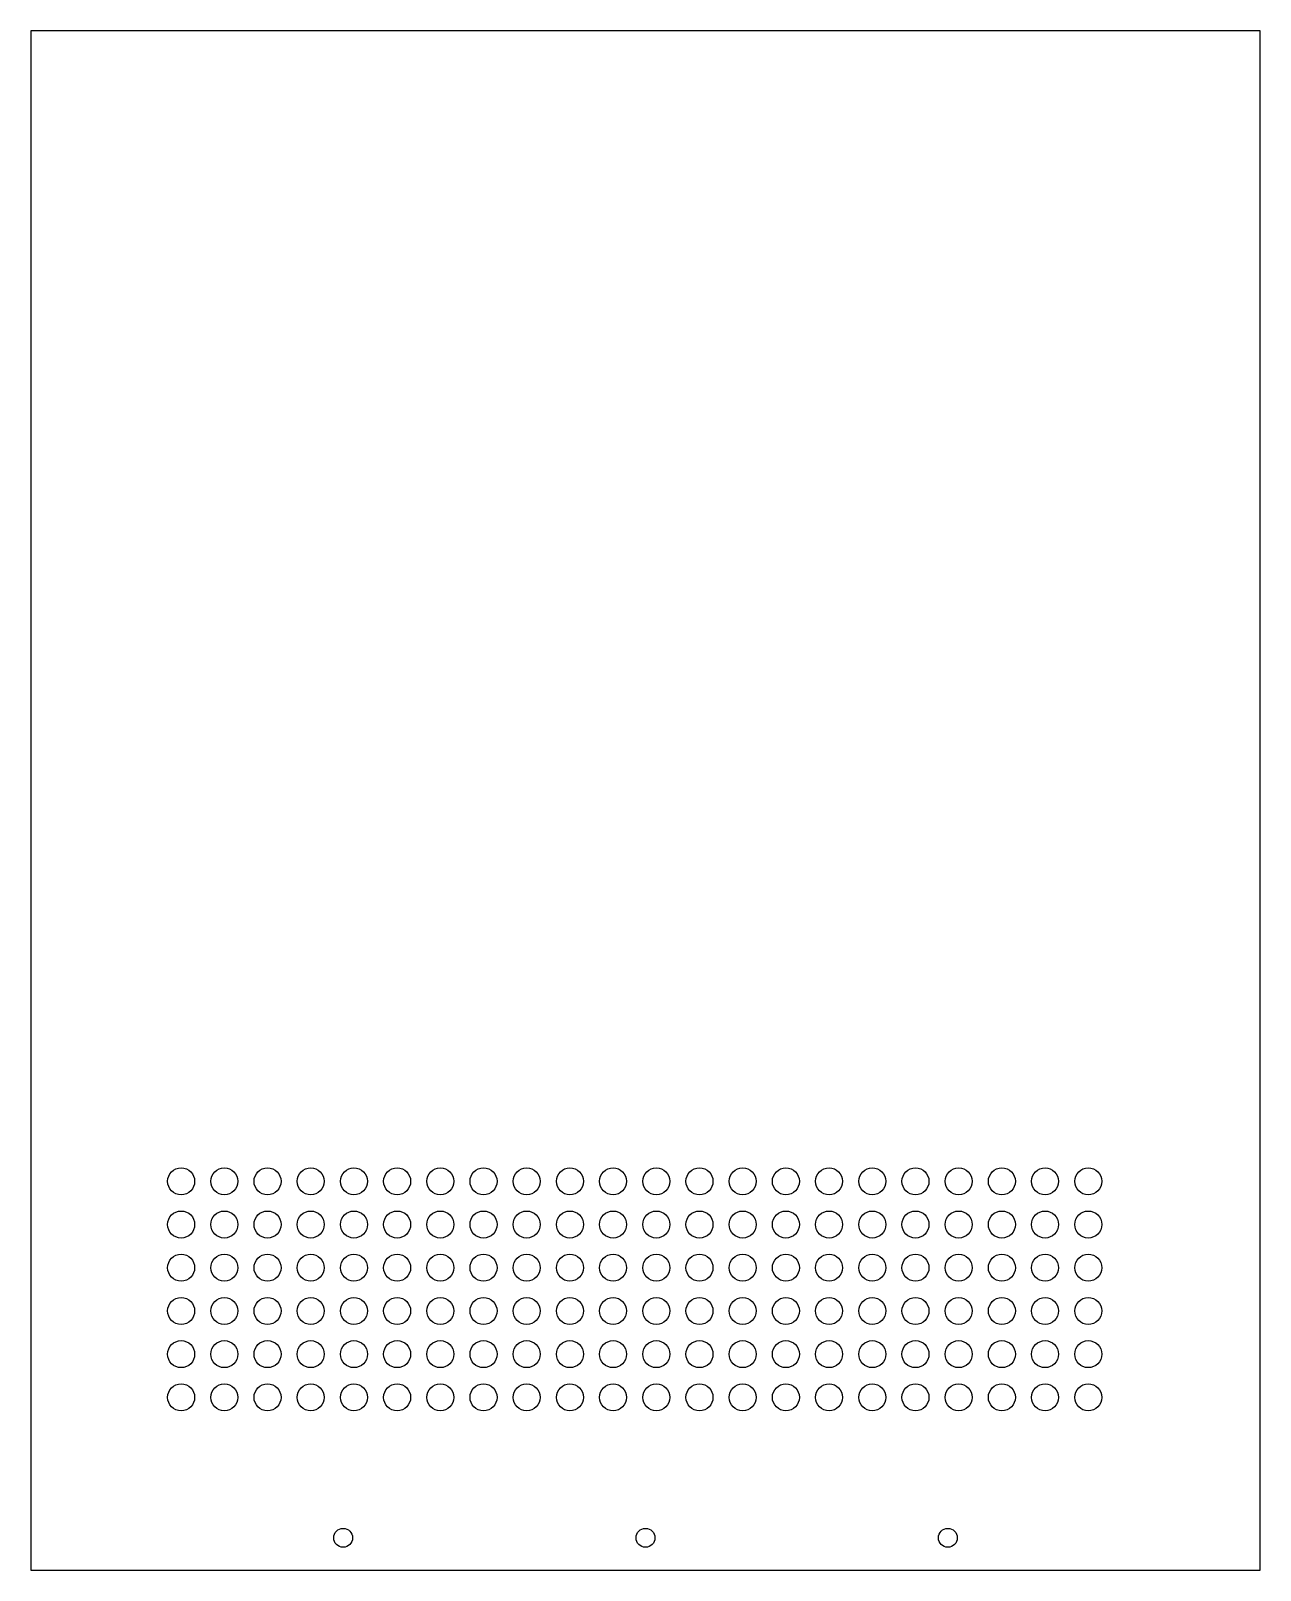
# Model space of a CAD drawing. Header units: millimetres. Extents: x 0 to 228, y 0 to 285.
import ezdxf

# ---------------------------------------------------------------- set-up
doc = ezdxf.new("R2010")
doc.units = ezdxf.units.MM

msp = doc.modelspace()

# ---------------------------------------------------------------- linework, layer by layer
for p, q in [((0, 285, 3), (0, 0, 3)), ((227.7, 285, 3), (0, 285, 3)), ((227.7, 0, 3), (227.7, 285, 3)), ((0, 0, 3), (227.7, 0, 3))]:
    msp.add_line(p, q)
for centre, radius in [((27.85, 72, 3), 2.5), ((35.85, 72, 3), 2.5), ((43.85, 72, 3), 2.5), ((51.85, 72, 3), 2.5), ((59.85, 72, 3), 2.5), ((67.85, 72, 3), 2.5), ((75.85, 72, 3), 2.5), ((83.85, 72, 3), 2.5), ((91.85, 72, 3), 2.5), ((99.85, 72, 3), 2.5), ((107.85, 72, 3), 2.5), ((115.85, 72, 3), 2.5), ((123.85, 72, 3), 2.5), ((131.85, 72, 3), 2.5), ((139.85, 72, 3), 2.5), ((147.85, 72, 3), 2.5), ((155.85, 72, 3), 2.5), ((163.85, 72, 3), 2.5), ((171.85, 72, 3), 2.5), ((179.85, 72, 3), 2.5), ((187.85, 72, 3), 2.5), ((195.85, 72, 3), 2.5), ((27.85, 64, 3), 2.5), ((35.85, 64, 3), 2.5), ((43.85, 64, 3), 2.5), ((51.85, 64, 3), 2.5), ((59.85, 64, 3), 2.5), ((67.85, 64, 3), 2.5), ((75.85, 64, 3), 2.5), ((83.85, 64, 3), 2.5), ((91.85, 64, 3), 2.5), ((99.85, 64, 3), 2.5), ((107.85, 64, 3), 2.5), ((115.85, 64, 3), 2.5), ((123.85, 64, 3), 2.5), ((131.85, 64, 3), 2.5), ((139.85, 64, 3), 2.5), ((147.85, 64, 3), 2.5), ((155.85, 64, 3), 2.5), ((163.85, 64, 3), 2.5), ((171.85, 64, 3), 2.5), ((179.85, 64, 3), 2.5), ((187.85, 64, 3), 2.5), ((195.85, 64, 3), 2.5), ((27.85, 56, 3), 2.5), ((35.85, 56, 3), 2.5), ((43.85, 56, 3), 2.5), ((51.85, 56, 3), 2.5), ((59.85, 56, 3), 2.5), ((67.85, 56, 3), 2.5), ((75.85, 56, 3), 2.5), ((83.85, 56, 3), 2.5), ((91.85, 56, 3), 2.5), ((99.85, 56, 3), 2.5), ((107.85, 56, 3), 2.5), ((115.85, 56, 3), 2.5), ((123.85, 56, 3), 2.5), ((131.85, 56, 3), 2.5), ((139.85, 56, 3), 2.5), ((147.85, 56, 3), 2.5), ((155.85, 56, 3), 2.5), ((163.85, 56, 3), 2.5), ((171.85, 56, 3), 2.5), ((179.85, 56, 3), 2.5), ((187.85, 56, 3), 2.5), ((195.85, 56, 3), 2.5), ((27.85, 48, 3), 2.5), ((35.85, 48, 3), 2.5), ((43.85, 48, 3), 2.5), ((51.85, 48, 3), 2.5), ((59.85, 48, 3), 2.5), ((67.85, 48, 3), 2.5), ((75.85, 48, 3), 2.5), ((83.85, 48, 3), 2.5), ((91.85, 48, 3), 2.5), ((99.85, 48, 3), 2.5), ((107.85, 48, 3), 2.5), ((115.85, 48, 3), 2.5), ((123.85, 48, 3), 2.5), ((131.85, 48, 3), 2.5), ((139.85, 48, 3), 2.5), ((147.85, 48, 3), 2.5), ((155.85, 48, 3), 2.5), ((163.85, 48, 3), 2.5), ((171.85, 48, 3), 2.5), ((179.85, 48, 3), 2.5), ((187.85, 48, 3), 2.5), ((195.85, 48, 3), 2.5), ((27.85, 40, 3), 2.5), ((35.85, 40, 3), 2.5), ((43.85, 40, 3), 2.5), ((51.85, 40, 3), 2.5), ((59.85, 40, 3), 2.5), ((67.85, 40, 3), 2.5), ((75.85, 40, 3), 2.5), ((83.85, 40, 3), 2.5), ((91.85, 40, 3), 2.5), ((99.85, 40, 3), 2.5), ((107.85, 40, 3), 2.5), ((115.85, 40, 3), 2.5), ((123.85, 40, 3), 2.5), ((131.85, 40, 3), 2.5), ((139.85, 40, 3), 2.5), ((147.85, 40, 3), 2.5), ((155.85, 40, 3), 2.5), ((163.85, 40, 3), 2.5), ((171.85, 40, 3), 2.5), ((179.85, 40, 3), 2.5), ((187.85, 40, 3), 2.5), ((195.85, 40, 3), 2.5), ((27.85, 32, 3), 2.5), ((35.85, 32, 3), 2.5), ((43.85, 32, 3), 2.5), ((51.85, 32, 3), 2.5), ((59.85, 32, 3), 2.5), ((67.85, 32, 3), 2.5), ((75.85, 32, 3), 2.5), ((83.85, 32, 3), 2.5), ((91.85, 32, 3), 2.5), ((99.85, 32, 3), 2.5), ((107.85, 32, 3), 2.5), ((115.85, 32, 3), 2.5), ((123.85, 32, 3), 2.5), ((131.85, 32, 3), 2.5), ((139.85, 32, 3), 2.5), ((147.85, 32, 3), 2.5), ((155.85, 32, 3), 2.5), ((163.85, 32, 3), 2.5), ((171.85, 32, 3), 2.5), ((179.85, 32, 3), 2.5), ((187.85, 32, 3), 2.5), ((195.85, 32, 3), 2.5), ((57.85, 6, 3), 1.75), ((113.85, 6, 3), 1.75), ((169.85, 6, 3), 1.75)]:
    msp.add_circle(centre, radius)

doc.saveas('drawing.dxf')
